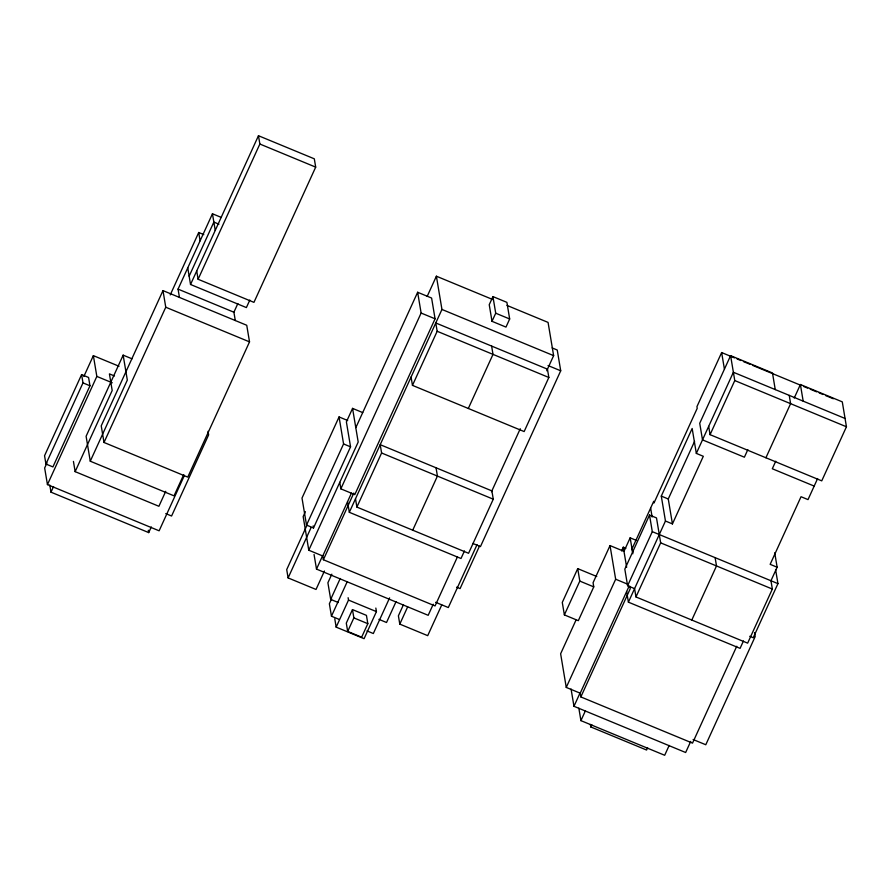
<?xml version="1.0" encoding="UTF-8"?>
<svg xmlns="http://www.w3.org/2000/svg" width="891" height="891" viewBox="0 0 891 891"><rect width="100%" height="100%" fill="white"/><g stroke="black" fill="none" stroke-linecap="round" stroke-linejoin="round"><path stroke-width="1.34" d="M81.604 374.588L44.55 455.724L45.942 464.033L52.925 466.917L89.969 385.781L88.577 377.472L81.604 374.588L82.986 382.896L45.942 464.033M83.821 376.537L93.366 355.643L119.038 366.257M46.945 462.975L44.661 467.987L47.446 484.604L159.121 530.802L184.392 475.449M47.446 484.604L96.841 376.414L93.366 355.643M151.281 526.96L148.708 532.595L50.987 492.166L53.56 486.542M132.035 358.817L123.147 355.141L86.104 436.278L90.269 461.204L174.035 495.853L183.724 474.636M165.737 491.309L158.899 506.288L75.145 471.64L112.188 390.492L109.415 373.875L114.482 375.98M162.986 290.611L101.229 425.853L104.013 442.471L187.767 477.119L249.525 341.877L246.74 325.271L162.986 290.611L165.759 307.228L104.013 442.471M90.269 461.204L127.324 380.067L123.147 355.141M170.226 294.921L198.715 232.506L203.794 234.611M179.447 297.427L178.055 289.118L212.459 213.773L221.347 217.449M189.148 276.177L213.851 222.082L218.93 224.176M249.825 300.033L246.384 307.584L190.54 284.485L258.468 135.722L314.311 158.821L315.692 167.129L253.946 302.361L198.103 279.262L196.722 270.953M198.103 279.262L259.86 144.03L258.468 135.722M235.291 320.526L233.899 312.218L237.852 303.553M347.679 420.507L339.059 416.943L302.004 498.08L306.526 525.089L313.498 527.973L350.553 446.837L346.387 421.911L352.558 408.379L362.715 412.589M305.401 511.657L303.163 516.568L308.787 550.215L322.754 555.995L351.466 493.091M306.526 525.089L343.57 443.941L339.059 416.943M306.927 525.345L286.713 569.605L288.105 577.914L316.027 589.463L324.447 571.02M355.854 427.602L417.645 292.27L431.6 298.04L435.075 318.811L354.807 494.616L340.841 488.847L339.761 482.354M288.105 577.914L311.126 527.505M308.787 550.215L358.193 442.036L352.558 408.379M427.19 296.369L436.39 276.21L492.868 299.576M340.841 488.847L421.12 313.042L417.645 292.27M433.238 604.243L428.181 615.302L316.505 569.104L322.676 555.583L323.377 559.737L435.053 605.936L457.451 556.875M323.377 559.737L353.816 493.057M464.456 550.939L461.003 558.501L349.328 512.303L441.947 309.444L436.39 276.21M356.89 507.079L381.593 452.984L380.201 444.676L491.877 490.885L493.269 499.194L468.566 553.289L356.89 507.079L355.498 498.771M412.466 385.369L437.169 331.274L435.777 322.965L547.453 369.175L548.845 377.483L524.142 431.567L412.466 385.369L411.074 377.06M331.831 574.172L327.899 582.77L330.684 599.387L338.302 602.539M330.684 599.387L340.228 578.493M331.619 598.83L329.369 603.742L331.452 616.204L339.07 619.356M331.452 616.204L347.178 581.778M375.835 608.063L376.425 611.627L364.085 638.68L336.163 627.13L348.515 600.077L348.114 597.705M492.935 296.592L489.237 304.7L492.01 321.317L505.977 327.097L509.674 318.978L506.901 302.361L492.935 296.592L495.719 313.209L492.01 321.317M352.48 609.589L346.298 623.121L347.69 631.429L361.646 637.199L367.827 623.678L366.435 615.369L352.48 609.589L353.861 617.897L347.69 631.429M412.733 530.178L437.425 476.084L436.044 467.786M468.31 408.468L493.001 354.373L491.62 346.064M389.612 597.883L373.329 633.534L366.992 630.906M396.072 601.592L386.527 622.497L378.909 619.345M403.445 604.744L398.4 615.804L399.792 624.112L427.702 635.662L441.747 604.933M399.792 624.112L407.644 606.905M491.498 491.721L520.266 428.727M546.729 370.767L553.634 355.643L548.065 322.408L506.99 305.424M477.041 544.657L448.318 607.551L435.632 602.305M479.458 546.172L460.079 588.606L456.593 587.169M552.164 347.924L557.243 350.018L560.717 370.79L480.449 546.595L472.831 543.443M596.758 576.499L577.724 568.625L562.277 602.439L564.371 614.901L578.326 620.671L593.762 586.868L593.072 582.714L610.023 545.582L623.99 551.351L630.16 537.83L636.575 540.492M564.371 614.901L579.807 581.088L577.724 568.625M575.931 620.247L560.628 653.771L566.253 687.418L580.219 693.187L629.046 586.267M621.595 550.916L623.288 547.197L625.861 548.266M566.253 687.418L615.659 579.228L610.023 545.582M734.485 357.87L721.643 352.558L696.94 406.652L697.219 408.312L653.994 502.97L653.716 501.31L632.109 548.644L632.744 552.476M635.974 596.948L660.665 542.853L656.5 517.927L649.517 515.043L624.825 569.137L627.598 585.755L634.581 588.639L635.974 596.948L747.649 643.146L772.352 589.051L770.96 580.743L777.13 567.222L774.725 552.788M661.289 496.098L692.162 428.482L696.328 453.408L703.311 456.292L672.438 523.908L665.454 521.023L661.289 496.098L668.261 498.982L672.438 523.908M775.259 389.59L772.475 372.973L730.598 355.643L699.725 423.27L702.509 439.876L744.386 457.206L747.827 449.654M627.598 585.755L652.301 531.66L649.517 515.043M668.261 498.982L694.568 441.39M690.703 741.435L685.647 752.505L573.971 706.296L580.141 692.775L580.843 696.929L692.519 743.127L736.746 646.265M580.843 696.929L630.238 588.739L629.826 586.256M743.45 640.985L740.087 648.358L628.4 602.16L665.454 521.023M696.328 453.408L733.382 372.26L845.058 418.469M794.226 398.043L800.396 384.522L842.285 401.852L846.45 426.778L821.747 480.862L710.071 434.663L734.774 380.568L730.598 355.643M669.174 745.444L664.686 755.278L580.921 720.63L585.409 710.795M647.623 747.783L646.588 750.033L590.755 726.933L591.78 724.684M691.806 620.047L716.509 565.952L715.117 557.643M765.915 457.762L790.607 403.668L789.226 395.359M775.749 461.204L772.308 468.755L814.185 486.085M817.615 478.567L808.014 499.606L801.031 496.721L770.158 564.337L777.13 567.222M775.582 569.572L777.943 583.638L753.24 637.733L749.754 636.285M259.86 144.03L315.692 167.129M737.046 358.928L740.9 360.521M743.462 361.579L749.888 364.241M752.45 365.299L801.232 385.48M803.793 386.538L807.647 388.131M810.22 389.2L816.635 391.851M819.208 392.909L823.05 394.501M825.623 395.571L833.319 398.756M734.774 380.568L846.45 426.778M495.719 313.209L509.674 318.978M441.947 309.444L553.634 355.643M421.12 313.042L435.075 318.811M548.032 365.544L560.717 370.79M437.169 331.274L548.845 377.483M178.055 289.118L233.899 312.218M165.759 307.228L249.525 341.877M652.301 531.66L777.943 583.638M660.665 542.853L772.352 589.051M381.593 452.984L493.269 499.194M343.57 443.941L350.553 446.837M615.659 579.228L627.075 583.95M96.841 376.414L112.244 382.785M579.807 581.088L593.762 586.868M82.986 382.896L89.969 385.781M165.759 513.606L171.584 516.012L208.628 434.864L208.037 431.311M693.098 739.508L705.783 744.753L755.189 636.564L754.521 632.577M348.515 600.077L376.425 611.627M353.861 617.897L367.827 623.678M800.396 384.522L803.181 401.139M721.643 352.558L724.428 369.175M708.679 426.355L710.071 434.663M650.63 508.07L652.134 517.025M630.16 537.83L632.833 553.779M623.288 547.197L626.651 567.311M626.629 591.524L628.4 602.16M590.332 724.439L590.755 726.933M578.838 708.167L580.921 720.63M571.075 689.021L573.971 706.296M347.546 501.666L349.328 512.303M334.771 618.822L336.163 627.13M313.153 525.89L313.498 527.973M314.055 554.48L316.505 569.104M212.459 213.773L215.243 230.39M198.715 232.506L200.107 240.815M187.756 267.868L190.54 284.485M148.307 530.223L148.708 532.595M73.43 461.415L75.145 471.64M49.796 485.049L50.987 492.166"/></g></svg>
